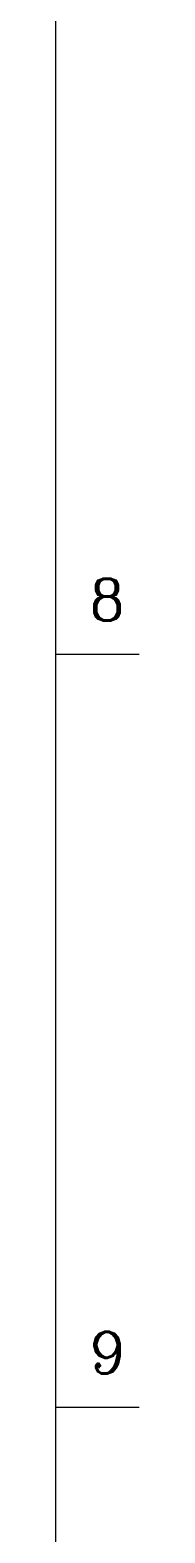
# Model space of a CAD drawing. Header units: millimetres. Extents: x -300 to 383236, y -195106 to -144646.
# Drawn here: x 69547 to 69980, y -181395 to -173625 of the extents above; entities that cross this region are included whole.
import ezdxf

# ---------------------------------------------------------------- set-up
doc = ezdxf.new("R2010")
doc.units = ezdxf.units.MM
doc.header["$LTSCALE"] = 60
doc.layers.add('1', color=7, linetype='Continuous')
doc.layers.add('TAN-TIT', color=30, linetype='Continuous', lineweight=0)
doc.styles.add('COM', font='COMPLEX', dxfattribs={"height": 5})

# ---------------------------------------------------------------- blocks, each defined once
blk = doc.blocks.new('BORDER')
at = {"layer": 'TAN-TIT'}
for p, q in [((232823, 3520), (232823, 164680)), ((232823, 60851), (234266, 60851)), ((232823, 47872), (234266, 47872))]:
    blk.add_line(p, q, dxfattribs=at)
at = {"layer": 'TAN-TIT', "style": 'COM'}
for s, p in [('8', (233400, 61428)), ('9', (233400, 48449))]:
    blk.add_text(s, height=721, dxfattribs=at).set_placement(p)

msp = doc.modelspace()

# ---------------------------------------------------------------- block references
at = {"layer": '1', "xscale": 0.3, "yscale": 0.3, "zscale": 0.3}
msp.add_blockref('BORDER', (-300, -195106.1), dxfattribs=at)

doc.saveas('drawing.dxf')
